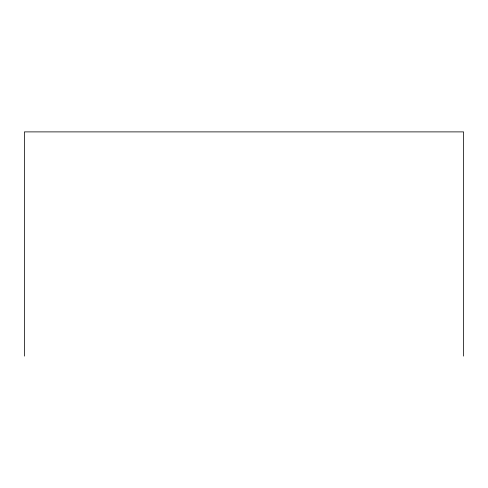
<?xml version="1.0" encoding="UTF-8"?>
<svg xmlns="http://www.w3.org/2000/svg" width="488" height="488" viewBox="0 0 488 488"><rect width="100%" height="100%" fill="white"/><g stroke="black" fill="none" stroke-linecap="round" stroke-linejoin="round"><path stroke-width="0.73" d="M463.6 356.112L463.6 131.888L24.4 131.888L24.4 356.112"/></g></svg>
